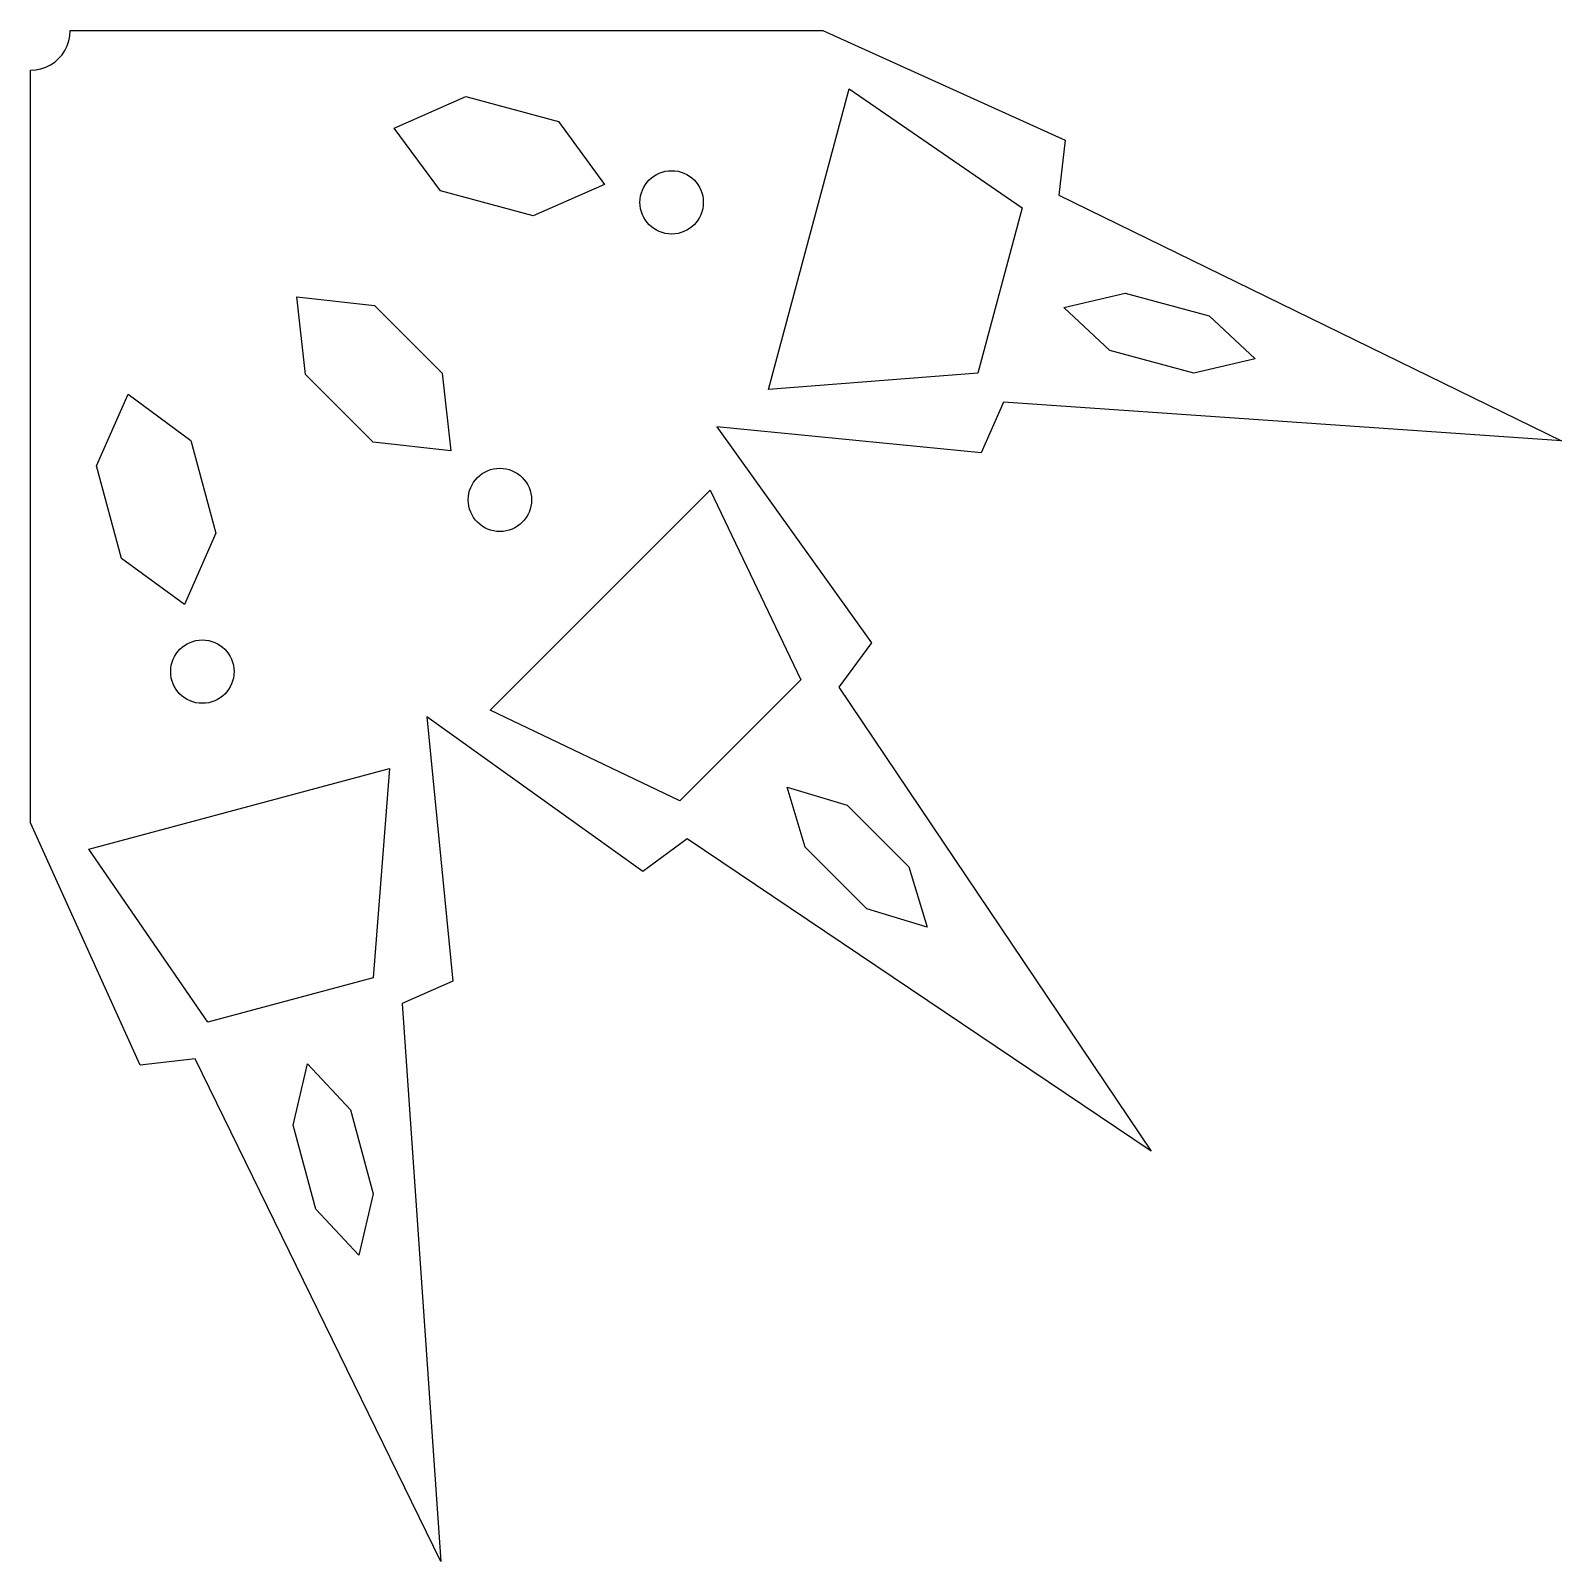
# Model space of a CAD drawing. Header units: metres. Extents: x 0 to 1198, y -1198 to 0.
import ezdxf

# ---------------------------------------------------------------- set-up
doc = ezdxf.new("R2010")
doc.units = ezdxf.units.M

msp = doc.modelspace()

# ---------------------------------------------------------------- linework, layer by layer
at = {"layer": 'CONTOUR'}
msp.add_lwpolyline([(620, 0), (809.4, -85.84), (804.54, -128.76), (1197.75, -320.94), (761.13, -290.76), (743.88, -330.36), (536.94, -310), (658.04, -479.03), (632.37, -513.77), (876.81, -876.81), (513.77, -632.37), (479.03, -658.04), (310, -536.94), (330.36, -743.88), (290.76, -761.13), (320.94, -1197.75), (128.76, -804.54), (85.84, -809.4), (0, -620), (0, -31), (4.05, -30.73), (8.02, -29.94), (11.86, -28.64), (15.5, -26.85), (18.87, -24.59), (21.92, -21.92), (24.59, -18.87), (26.85, -15.5), (28.64, -11.86), (29.94, -8.02), (30.73, -4.05), (31, 0)], close=True, dxfattribs=at)
at = {"layer": 'HOLES'}
for points in [[(640.37, -45.53), (775.91, -138.58), (741.24, -267.94), (577.34, -280.75)], [(284.47, -76.22), (340.47, -51.67), (412.93, -71.08), (449.16, -120.35), (393.15, -144.91), (320.69, -125.49)], [(208.24, -208.24), (269.02, -214.98), (322.07, -268.03), (328.8, -328.8), (268.03, -322.07), (214.98, -269.02)], [(808.48, -216.63), (856.41, -205.46), (922.28, -223.11), (958.2, -256.75), (910.27, -267.92), (844.4, -250.27)], [(76.22, -284.47), (125.49, -320.69), (144.91, -393.15), (120.35, -449.16), (71.08, -412.93), (51.67, -340.47)], [(531.81, -359.62), (602.67, -507.96), (507.96, -602.67), (359.62, -531.81)], [(280.75, -577.34), (267.94, -741.24), (138.58, -775.91), (45.53, -640.37)], [(591.85, -591.85), (638.94, -606.13), (687.17, -654.36), (701.45, -701.45), (654.36, -687.17), (606.13, -638.94)], [(216.63, -808.48), (250.27, -844.4), (267.92, -910.27), (256.75, -958.2), (223.11, -922.28), (205.46, -856.41)]]:
    msp.add_lwpolyline(points, close=True, dxfattribs=at)
for centre in [(501.56, -134.39), (367.17, -367.17), (134.39, -501.56)]:
    msp.add_circle(centre, 24.8, dxfattribs=at)

doc.saveas('drawing.dxf')
